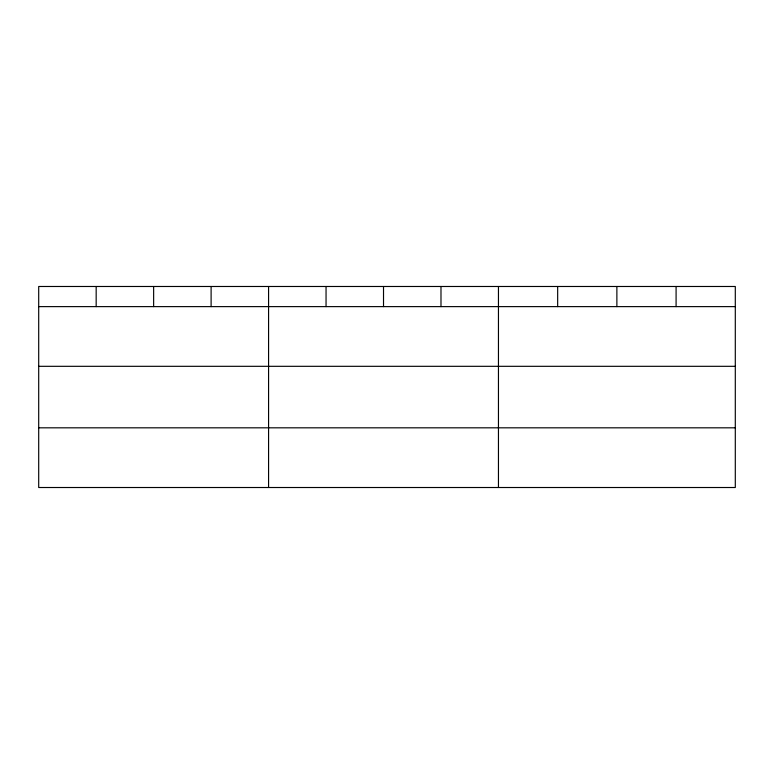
<?xml version="1.0" encoding="UTF-8"?>
<svg xmlns="http://www.w3.org/2000/svg" width="774" height="774" viewBox="0 0 774 774"><rect width="100%" height="100%" fill="white"/><g stroke="black" fill="none" stroke-linecap="round" stroke-linejoin="round"><path stroke-width="1.16" d="M735.3 366.315L735.3 286.486L38.7 286.486L38.7 487.514L735.3 487.514L735.3 366.315L38.7 366.315M38.7 306.62L735.3 306.62M38.7 427.819L735.3 427.819M676.089 286.486L676.089 306.62M616.878 286.486L616.878 306.62M557.667 286.486L557.667 306.62M498.456 286.486L498.456 487.514M440.987 286.486L440.987 306.62M383.517 286.486L383.517 306.62M326.048 286.486L326.048 306.62M268.578 286.486L268.578 487.514M211.108 286.486L211.108 306.62M153.639 286.486L153.639 306.62M96.17 286.486L96.17 306.62"/></g></svg>
